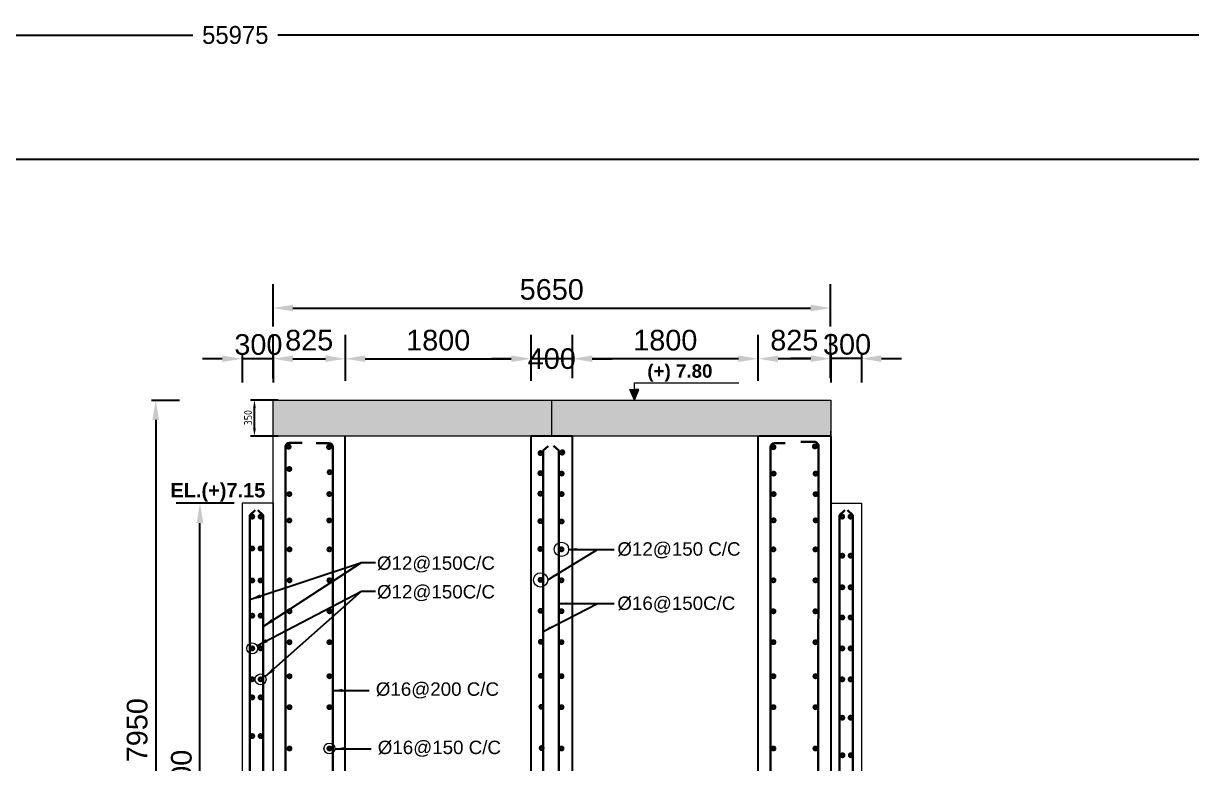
# Model space of a CAD drawing. Extents: x -358915 to 1258323, y -1667244 to -305611.
# Drawn here: x 687143 to 701857, y -1470415 to -1461086 of the extents above; entities that cross this region are included whole.
import ezdxf

# ---------------------------------------------------------------- set-up
doc = ezdxf.new("R2010")
doc.units = 0
doc.header["$LTSCALE"] = 300
doc.header["$MEASUREMENT"] = 0
doc.layers.get('DEFPOINTS').update_dxf_attribs({"linetype": 'CONTINUOUS'})
doc.layers.add('Dim', color=7, linetype='CONTINUOUS', lineweight=9)
doc.layers.add('ROD', color=1, linetype='CONTINUOUS', lineweight=30)
for name, color, linetype in [('LINE', 7, 'CONTINUOUS'), ('TEXT', 10, 'CONTINUOUS'), ('TXT', 7, 'CONTINUOUS')]:
    doc.layers.add(name, color=color, linetype=linetype)
doc.styles.add('Arial', font='arial.ttf')
doc.styles.add('DIM', font='isocp3.shx')
doc.dimstyles.new('3', dxfattribs={"dimtxt": 225, "dimasz": 350, "dimexe": 100, "dimexo": 25, "dimgap": 9, "dimtad": 0, "dimdec": 0, "dimzin": 0, "dimdsep": 46, "dimtxsty": 'Standard', "dimcen": 0, "dimclrd": 5, "dimclre": 6, "dimclrt": 256, "dimadec": 0, "dimazin": 0, "dimtfac": 1, "dimtdec": 0, "dimtofl": 0, "dimtmove": 2, "dimatfit": 3, "dimfxl": 1, "dimtolj": 1, "dimtzin": 0, "dimarcsym": 0})
doc.dimstyles.new('dim_250', dxfattribs={"dimtxt": 500, "dimasz": 500, "dimexe": 500, "dimexo": 100, "dimgap": 150, "dimtad": 1, "dimdec": 0, "dimzin": 0, "dimdsep": 46, "dimtxsty": 'Arial', "dimcen": 350, "dimclrd": 5, "dimclre": 5, "dimclrt": 7, "dimadec": 0, "dimazin": 0, "dimtfac": 1, "dimtdec": 0, "dimtmove": 0, "dimatfit": 3, "dimfxl": 500, "dimfxlon": 1, "dimtolj": 1, "dimtzin": 0, "dimarcsym": 0})
doc.dimstyles.new('dim_50', dxfattribs={"dimtxt": 100, "dimasz": 100, "dimexe": 50, "dimexo": 30, "dimgap": 30, "dimtad": 1, "dimdec": 0, "dimzin": 0, "dimdsep": 46, "dimtxsty": 'DIM', "dimcen": 0.09, "dimclrd": 5, "dimclre": 5, "dimclrt": 7, "dimadec": 0, "dimazin": 0, "dimtfac": 1, "dimtdec": 0, "dimtmove": 0, "dimatfit": 3, "dimfxl": 1, "dimtolj": 1, "dimtzin": 0, "dimarcsym": 1})
doc.dimstyles.new('dim_60', dxfattribs={"dimtxt": 120, "dimasz": 120, "dimexe": 60, "dimexo": 60, "dimgap": 50, "dimtad": 1, "dimdec": 0, "dimzin": 0, "dimdsep": 46, "dimtxsty": 'DIM', "dimcen": 0.09, "dimclrd": 5, "dimclre": 5, "dimclrt": 7, "dimadec": 0, "dimazin": 0, "dimtfac": 1, "dimtdec": 0, "dimtmove": 0, "dimatfit": 3, "dimfxl": 1, "dimtolj": 1, "dimtzin": 0, "dimarcsym": 0})
doc.dimstyles.new('dim_70', dxfattribs={"dimtxt": 140, "dimasz": 140, "dimexe": 70, "dimexo": 40, "dimgap": 50, "dimtad": 1, "dimdec": 0, "dimzin": 0, "dimdsep": 46, "dimtxsty": 'Arial', "dimcen": 0.09, "dimclrd": 5, "dimclre": 5, "dimclrt": 7, "dimadec": 0, "dimazin": 0, "dimtfac": 1, "dimtdec": 0, "dimtmove": 0, "dimatfit": 3, "dimfxl": 1, "dimtolj": 1, "dimtzin": 0, "dimarcsym": 0})

# ---------------------------------------------------------------- blocks, each defined once
blk = doc.blocks.new('*D970')
at = {"layer": 'DEFPOINTS', "color": 0, "transparency": 16777216}
for p in [(690053, -1465834), (690383, -1465834), (690383, -1466289)]:
    blk.add_point(p, dxfattribs=at)
at = {"layer": 'Dim', "color": 5, "lineweight": -2, "transparency": 16777216}
for p, q in [((690353, -1465834), (690003, -1465834)), ((690053, -1466189), (690053, -1465934)), ((690353, -1466289), (690003, -1466289))]:
    blk.add_line(p, q, dxfattribs=at)
at = {"layer": 'Dim', "color": 5, "transparency": 16777216}
for points in [[(690036, -1465934), (690070, -1465934), (690053, -1465834)], [(690036, -1466189), (690070, -1466189), (690053, -1466289)]]:
    blk.add_solid(points, dxfattribs=at)
at = {"layer": 'Dim', "color": 7, "transparency": 16777216, "insert": (689973, -1466055), "char_height": 100, "attachment_point": 5, "rotation": 90, "style": 'DIM'}
blk.add_mtext('\\A1;350', dxfattribs=at)
blk = doc.blocks.new('*D971')
at = {"layer": 'DEFPOINTS', "color": 0, "ltscale": 50, "transparency": 16777216}
for p in [(688657, -1465833), (688657, -1474154), (688810, -1474154)]:
    blk.add_point(p, dxfattribs=at)
at = {"layer": 'Dim', "color": 5, "lineweight": -2, "ltscale": 50, "transparency": 16777216}
for p, q in [((688757, -1465833), (689110, -1465833)), ((688810, -1466083), (688810, -1473904)), ((688757, -1474154), (689110, -1474154))]:
    blk.add_line(p, q, dxfattribs=at)
at = {"layer": 'Dim', "color": 5, "ltscale": 50, "transparency": 16777216}
for points in [[(688768, -1466083), (688851, -1466083), (688810, -1465833)], [(688768, -1473904), (688851, -1473904), (688810, -1474154)]]:
    blk.add_solid(points, dxfattribs=at)
at = {"layer": 'Dim', "color": 7, "ltscale": 50, "transparency": 16777216, "insert": (688577, -1469994), "char_height": 260, "attachment_point": 5, "rotation": 90, "style": 'Arial'}
blk.add_mtext('\\A1;7950', dxfattribs=at)
blk = doc.blocks.new('*D972')
at = {"layer": 'DEFPOINTS', "color": 0, "ltscale": 50, "transparency": 16777216}
for p in [(691198, -1465313), (690288, -1465658), (691198, -1465690)]:
    blk.add_point(p, dxfattribs=at)
at = {"layer": 'Dim', "color": 5, "lineweight": -2, "ltscale": 50, "transparency": 16777216}
for p, q in [((690288, -1465558), (690288, -1465013)), ((691198, -1465590), (691198, -1465013)), ((690538, -1465313), (690948, -1465313))]:
    blk.add_line(p, q, dxfattribs=at)
at = {"layer": 'Dim', "color": 5, "ltscale": 50, "transparency": 16777216}
for points in [[(690538, -1465271), (690538, -1465354), (690288, -1465313)], [(690948, -1465271), (690948, -1465354), (691198, -1465313)]]:
    blk.add_solid(points, dxfattribs=at)
at = {"layer": 'Dim', "color": 7, "ltscale": 50, "transparency": 16777216, "insert": (690743, -1465080), "char_height": 260, "attachment_point": 5, "style": 'Arial'}
blk.add_mtext('\\A1;825', dxfattribs=at)
blk = doc.blocks.new('*D973')
at = {"layer": 'DEFPOINTS', "color": 0, "ltscale": 50, "transparency": 16777216}
for p in [(693538, -1465313), (691198, -1465612), (693538, -1465621)]:
    blk.add_point(p, dxfattribs=at)
at = {"layer": 'Dim', "color": 5, "lineweight": -2, "ltscale": 50, "transparency": 16777216}
for p, q in [((691198, -1465512), (691198, -1465013)), ((693538, -1465521), (693538, -1465013)), ((691448, -1465313), (693288, -1465313))]:
    blk.add_line(p, q, dxfattribs=at)
at = {"layer": 'Dim', "color": 5, "ltscale": 50, "transparency": 16777216}
for points in [[(691448, -1465271), (691448, -1465354), (691198, -1465313)], [(693288, -1465271), (693288, -1465354), (693538, -1465313)]]:
    blk.add_solid(points, dxfattribs=at)
at = {"layer": 'Dim', "color": 7, "ltscale": 50, "transparency": 16777216, "insert": (692368, -1465080), "char_height": 260, "attachment_point": 5, "style": 'Arial'}
blk.add_mtext('\\A1;1800', dxfattribs=at)
blk = doc.blocks.new('*D974')
at = {"layer": 'DEFPOINTS', "color": 0, "ltscale": 50, "transparency": 16777216}
for p in [(693538, -1465313), (693538, -1465690), (694058, -1465658)]:
    blk.add_point(p, dxfattribs=at)
at = {"layer": 'Dim', "color": 5, "lineweight": -2, "ltscale": 50, "transparency": 16777216}
for p, q in [((693538, -1465590), (693538, -1465013)), ((694058, -1465558), (694058, -1465013)), ((693288, -1465313), (693038, -1465313)), ((694058, -1465313), (693538, -1465313)), ((694308, -1465313), (694558, -1465313))]:
    blk.add_line(p, q, dxfattribs=at)
at = {"layer": 'Dim', "color": 5, "ltscale": 50, "transparency": 16777216}
for points in [[(693288, -1465271), (693288, -1465354), (693538, -1465313)], [(694308, -1465271), (694308, -1465354), (694058, -1465313)]]:
    blk.add_solid(points, dxfattribs=at)
at = {"layer": 'Dim', "color": 7, "ltscale": 50, "transparency": 16777216, "insert": (693798, -1465313), "char_height": 260, "attachment_point": 5, "style": 'Arial'}
blk.add_mtext('\\A1;400', dxfattribs=at)
blk = doc.blocks.new('*D975')
at = {"layer": 'DEFPOINTS', "color": 0, "ltscale": 50, "transparency": 16777216}
for p in [(696398, -1465313), (696398, -1465690), (697308, -1465658)]:
    blk.add_point(p, dxfattribs=at)
at = {"layer": 'Dim', "color": 5, "lineweight": -2, "ltscale": 50, "transparency": 16777216}
for p, q in [((696398, -1465590), (696398, -1465013)), ((697308, -1465558), (697308, -1465013)), ((697058, -1465313), (696648, -1465313))]:
    blk.add_line(p, q, dxfattribs=at)
at = {"layer": 'Dim', "color": 5, "ltscale": 50, "transparency": 16777216}
for points in [[(696648, -1465271), (696648, -1465354), (696398, -1465313)], [(697058, -1465271), (697058, -1465354), (697308, -1465313)]]:
    blk.add_solid(points, dxfattribs=at)
at = {"layer": 'Dim', "color": 7, "ltscale": 50, "transparency": 16777216, "insert": (696853, -1465080), "char_height": 260, "attachment_point": 5, "style": 'Arial'}
blk.add_mtext('\\A1;825', dxfattribs=at)
blk = doc.blocks.new('*D976')
at = {"layer": 'DEFPOINTS', "color": 0, "ltscale": 50, "transparency": 16777216}
for p in [(694058, -1465313), (694058, -1465621), (696398, -1465612)]:
    blk.add_point(p, dxfattribs=at)
at = {"layer": 'Dim', "color": 5, "lineweight": -2, "ltscale": 50, "transparency": 16777216}
for p, q in [((694058, -1465521), (694058, -1465013)), ((696398, -1465512), (696398, -1465013)), ((696148, -1465313), (694308, -1465313))]:
    blk.add_line(p, q, dxfattribs=at)
at = {"layer": 'Dim', "color": 5, "ltscale": 50, "transparency": 16777216}
for points in [[(694308, -1465271), (694308, -1465354), (694058, -1465313)], [(696148, -1465271), (696148, -1465354), (696398, -1465313)]]:
    blk.add_solid(points, dxfattribs=at)
at = {"layer": 'Dim', "color": 7, "ltscale": 50, "transparency": 16777216, "insert": (695228, -1465080), "char_height": 260, "attachment_point": 5, "style": 'Arial'}
blk.add_mtext('\\A1;1800', dxfattribs=at)
blk = doc.blocks.new('*D977')
at = {"layer": 'DEFPOINTS', "color": 0, "ltscale": 50, "transparency": 16777216}
for p in [(697308, -1464674), (690288, -1465005), (697308, -1465005)]:
    blk.add_point(p, dxfattribs=at)
at = {"layer": 'Dim', "color": 5, "lineweight": -2, "ltscale": 50, "transparency": 16777216}
for p, q in [((690288, -1464905), (690288, -1464374)), ((697308, -1464905), (697308, -1464374)), ((690538, -1464674), (697058, -1464674))]:
    blk.add_line(p, q, dxfattribs=at)
at = {"layer": 'Dim', "color": 5, "ltscale": 50, "transparency": 16777216}
for points in [[(690538, -1464632), (690538, -1464715), (690288, -1464674)], [(697058, -1464632), (697058, -1464715), (697308, -1464674)]]:
    blk.add_solid(points, dxfattribs=at)
at = {"layer": 'Dim', "color": 7, "ltscale": 50, "transparency": 16777216, "insert": (693798, -1464441), "char_height": 260, "attachment_point": 5, "style": 'Arial'}
blk.add_mtext('\\A1;5650', dxfattribs=at)
blk = doc.blocks.new('*D980')
at = {"layer": 'DEFPOINTS', "color": 0, "ltscale": 50, "transparency": 16777216}
for p in [(689367, -1467134), (689898, -1467134), (689833, -1474154)]:
    blk.add_point(p, dxfattribs=at)
at = {"layer": 'Dim', "color": 5, "lineweight": -2, "ltscale": 50, "transparency": 16777216}
for p, q in [((689798, -1467134), (689067, -1467134)), ((689367, -1473904), (689367, -1467384)), ((689733, -1474154), (689067, -1474154))]:
    blk.add_line(p, q, dxfattribs=at)
at = {"layer": 'Dim', "color": 5, "ltscale": 50, "transparency": 16777216}
for points in [[(689325, -1467384), (689409, -1467384), (689367, -1467134)], [(689325, -1473904), (689409, -1473904), (689367, -1474154)]]:
    blk.add_solid(points, dxfattribs=at)
at = {"layer": 'Dim', "color": 7, "ltscale": 50, "transparency": 16777216, "insert": (689134, -1470644), "char_height": 260, "attachment_point": 5, "rotation": 90, "style": 'Arial'}
blk.add_mtext('\\A1;7300', dxfattribs=at)
blk = doc.blocks.new('*D981')
at = {"layer": 'DEFPOINTS', "color": 0, "ltscale": 50, "transparency": 16777216}
for p in [(697311, -1465156), (697701, -1465156), (697311, -1465311)]:
    blk.add_point(p, dxfattribs=at)
at = {"layer": 'Dim', "color": 5, "lineweight": -2, "ltscale": 50, "transparency": 16777216}
for p, q in [((697311, -1465256), (697311, -1465611)), ((697701, -1465256), (697701, -1465611)), ((697061, -1465311), (696811, -1465311)), ((697701, -1465311), (697311, -1465311)), ((697951, -1465311), (698201, -1465311))]:
    blk.add_line(p, q, dxfattribs=at)
at = {"layer": 'Dim', "color": 5, "ltscale": 50, "transparency": 16777216}
for points in [[(697061, -1465269), (697061, -1465353), (697311, -1465311)], [(697951, -1465269), (697951, -1465353), (697701, -1465311)]]:
    blk.add_solid(points, dxfattribs=at)
at = {"layer": 'Dim', "color": 7, "ltscale": 50, "transparency": 16777216, "insert": (697517, -1465133), "char_height": 260, "attachment_point": 5, "style": 'Arial'}
blk.add_mtext('\\A1;300', dxfattribs=at)
blk = doc.blocks.new('*D984')
at = {"layer": 'DEFPOINTS', "color": 0, "ltscale": 50, "transparency": 16777216}
for p in [(689898, -1465158), (690288, -1465158), (689898, -1465313)]:
    blk.add_point(p, dxfattribs=at)
at = {"layer": 'Dim', "color": 5, "lineweight": -2, "ltscale": 50, "transparency": 16777216}
for p, q in [((689898, -1465258), (689898, -1465613)), ((690288, -1465258), (690288, -1465613)), ((689648, -1465313), (689398, -1465313)), ((690288, -1465313), (689898, -1465313)), ((690538, -1465313), (690788, -1465313))]:
    blk.add_line(p, q, dxfattribs=at)
at = {"layer": 'Dim', "color": 5, "ltscale": 50, "transparency": 16777216}
for points in [[(689648, -1465271), (689648, -1465354), (689898, -1465313)], [(690538, -1465271), (690538, -1465354), (690288, -1465313)]]:
    blk.add_solid(points, dxfattribs=at)
at = {"layer": 'Dim', "color": 7, "ltscale": 50, "transparency": 16777216, "insert": (690103, -1465135), "char_height": 260, "attachment_point": 5, "style": 'Arial'}
blk.add_mtext('\\A1;300', dxfattribs=at)
blk = doc.blocks.new('*D1505')
at = {"layer": 'DEFPOINTS', "color": 0, "ltscale": 0.5, "transparency": 16777216}
for p in [(717799, -1461234), (661824, -1462797), (717799, -1462797)]:
    blk.add_point(p, dxfattribs=at)
at = {"layer": 'LINE', "color": 6, "lineweight": -2, "ltscale": 0.5, "transparency": 16777216}
for p, q in [((661824, -1462772), (661824, -1461134)), ((717799, -1462772), (717799, -1461134))]:
    blk.add_line(p, q, dxfattribs=at)
at = {"layer": 'LINE', "color": 5, "lineweight": -2, "ltscale": 0.5, "transparency": 16777216}
for p, q in [((662174, -1461234), (689278, -1461234)), ((717449, -1461234), (690346, -1461234))]:
    blk.add_line(p, q, dxfattribs=at)
at = {"layer": 'LINE', "color": 5, "ltscale": 0.5, "transparency": 16777216}
for points in [[(662174, -1461175), (662174, -1461292), (661824, -1461234)], [(717449, -1461175), (717449, -1461292), (717799, -1461234)]]:
    blk.add_solid(points, dxfattribs=at)
at = {"layer": 'LINE', "ltscale": 0.5, "transparency": 16777216, "insert": (689812, -1461234), "char_height": 225, "attachment_point": 5}
blk.add_mtext('\\A1;55975', dxfattribs=at)

msp = doc.modelspace()

# ---------------------------------------------------------------- hatches: boundary and pattern name
at = {"layer": 'Dim', "ltscale": 500}
h = msp.add_hatch(color=8, dxfattribs=at)
h.dxf.hatch_style = 1
h.paths.add_polyline_path([(694894.6, -1465698.6), (694838.1, -1465698.6), (694781.6, -1465698.6), (694838.1, -1465833.4)])
at = {"layer": 'Dim'}
h = msp.add_hatch(dxfattribs=at)
h.set_pattern_fill('AR-CONC', color=8, scale=39)
h.set_pattern_definition([(50, (138423.66, -1495509.73), (279.73147, -24.47333), [29.25, -321.75]), (355, (138423.66, -1495509.73), (-54.11302, 293.35493), [23.4, -257.4]), (100.451444, (138446.97, -1495511.76), (225.61845, 268.8816), [24.85867, -273.44542]), (46.1842, (138423.66, -1495431.73), (416.22412, -64.55252), [43.875, -482.625]), (96.635635, (138458.34, -1495437.1), (364.51816, 379.90625), [37.28803, -410.16837]), (351.18416, (138423.66, -1495431.73), (364.51816, 379.90625), [35.1, -386.1]), (21, (138462.66, -1495451.23), (232.79375, -157.02137), [29.25, -321.75]), (326, (138462.66, -1495451.23), (94.89298, 282.80852), [23.4, -257.4]), (71.451445, (138482.06, -1495464.3), (327.68673, 125.78715), [24.85867, -273.44542]), (37.5, (138423.66, -1495509.73), (4.742344, 129.828603), [0, -254.28, 0, -261.3, 0, -258.375]), (7.5, (138423.66, -1495509.73), (102.59712, 153.820568), [0, -148.98, 0, -248.43, 0, -98.475]), (327.5, (138336.69, -1495509.73), (208.19075, -8.7964), [0, -97.5, 0, -304.2, 0, -403.65]), (317.5, (138297.69, -1495509.73), (227.442606, 39.040943), [0, -126.75, 0, -202.02, 0, -286.65])])
h.paths.add_polyline_path([(697311.3, -1466287.6), (697311.3, -1465833.4), (690287.6, -1465833.4), (690287.6, -1466288.2)])

# ---------------------------------------------------------------- linework, layer by layer
at = {"layer": 'Dim', "ltscale": 50}
for p, q in [((694838.1, -1465833.4), (694838.1, -1465617.9)), ((694838.1, -1465617.9), (696153.6, -1465617.9))]:
    msp.add_line(p, q, dxfattribs=at)
at = {"layer": 'Dim'}
for p, q in [((690290.5, -1465833.4), (690287.6, -1465833.4)), ((697308.4, -1465833.4), (697311.3, -1465833.4))]:
    msp.add_line(p, q, dxfattribs=at)
at = {"layer": 'Dim', "ltscale": 50}
for points in [[(693537.6, -1465234.6), (693537.6, -1465531.5)], [(690287.6, -1467133.8), (690287.6, -1474153.8), (689897.6, -1474153.8)], [(697311.3, -1467133.8), (697311.3, -1474153.8), (697701.3, -1474153.8)]]:
    msp.add_lwpolyline(points, dxfattribs=at)
at = {"layer": 'Dim', "ltscale": 500}
for points in [[(694838.1, -1465833.4), (694781.6, -1465698.6), (694838.1, -1465698.6)], [(694838.1, -1465833.4), (694894.6, -1465698.6), (694838.1, -1465698.6)]]:
    msp.add_lwpolyline(points, dxfattribs=at)
at = {"layer": 'Dim', "color": 7}
msp.add_lwpolyline([(690287.6, -1465833.4), (697311.3, -1465833.4), (697311.3, -1466287.6), (690287.6, -1466288.2)], close=True, dxfattribs=at)
msp.add_lwpolyline([(693797.6, -1466288), (693797.6, -1465833.4)], dxfattribs=at)
at = {"layer": 'Dim'}
for centre, radius in [((693920.2, -1467714.8), 89.9), ((693657.2, -1468099.7), 89.9), ((690025.7, -1468962.9), 68.4), ((690130.5, -1469352.9), 68.4), ((690997.5, -1470223.9), 68.4)]:
    msp.add_circle(centre, radius, dxfattribs=at)
at = {"layer": 'LINE', "lineweight": 15}
for p, q in [((690287.6, -1474153.8), (690287.6, -1466288.3)), ((694058, -1474153.2), (694057.6, -1466287.7))]:
    msp.add_line(p, q, dxfattribs=at)
at = {"layer": 'LINE'}
for p, q in [((691197.6, -1474153.8), (691197.6, -1466288.4)), ((694057.6, -1466287.6), (693537.6, -1466288.4)), ((693537.6, -1474153.8), (693537.6, -1466288.4)), ((694057.6, -1474153.8), (694057.6, -1466288.4)), ((696397.6, -1474153.8), (696397.6, -1466288.4)), ((697311.3, -1466288.3), (696401.3, -1466288.4)), ((697311.3, -1466287.6), (697311.3, -1474153.8))]:
    msp.add_line(p, q, dxfattribs=at)
at = {"layer": 'LINE', "lineweight": 18}
for p, q in [((697311.3, -1474153.8), (697311.3, -1466223.8)), ((689897.6, -1467133.8), (689897.6, -1474153.8)), ((690261.6, -1467133.8), (689897.6, -1467133.8)), ((690287.6, -1467133.8), (689897.6, -1467133.8)), ((697311.3, -1467133.8), (697701.3, -1467133.8)), ((697701.3, -1467133.8), (697701.3, -1474153.8))]:
    msp.add_line(p, q, dxfattribs=at)
at = {"layer": 'LINE'}
msp.add_lwpolyline([(717799, -1502379.4), (661824.5, -1502379.4), (661824.5, -1462797.5), (717799, -1462797.5)], close=True, dxfattribs=at)
at = {"layer": 'ROD'}
for p, q in [((690443.5, -1466426), (690449.2, -1474966.3)), ((690655.1, -1466374), (690495.5, -1466374)), ((690829.5, -1466374.7), (690989.3, -1466374.7)), ((691041.3, -1466426.7), (691041.3, -1474888.4)), ((696551.2, -1466430.5), (696551.2, -1474888.4)), ((696737, -1466378.5), (696603.2, -1466378.5)), ((697105.4, -1466360.3), (696933.5, -1466360.3)), ((697151.8, -1474966.3), (697157.4, -1466412.4)), ((693885.7, -1474157.8), (693888.3, -1466470.8)), ((689995.1, -1467282.4), (690063.5, -1467220)), ((690164.1, -1467282.4), (690095.6, -1467220)), ((697422.3, -1467282.4), (697490.7, -1467220)), ((697591.3, -1467282.4), (697522.8, -1467220))]:
    msp.add_line(p, q, dxfattribs=at)
at = {"layer": 'ROD', "const_width": 39.9}
for points in [[(690499.9, -1466415.8, -1), (690467.5, -1466427.2, -1)], [(691008.6, -1466420.4, -1), (690976, -1466431.2, -1)], [(693914.3, -1466485.4, 1), (693946.7, -1466496.8, 1)], [(696574.1, -1466422.5, 1), (696606.6, -1466433.3, 1)], [(697095.5, -1466412, 1), (697127.8, -1466423.4, 1)], [(693639.4, -1466496, 1), (693671.9, -1466506.8, 1)], [(693911.3, -1466490.6, 1), (693943.9, -1466501.5, 1)], [(690508.9, -1466696.8, -1), (690476.4, -1466707.6, -1)], [(691016.6, -1466736.4, -1), (690984, -1466747.3, -1)], [(693638.2, -1466749.5, 1), (693670.8, -1466760.2, 1)], [(693638.2, -1466749.5, 1), (693670.8, -1466760.2, 1)], [(693905.9, -1466754.5, 1), (693938.4, -1466765.4, 1)], [(693905.9, -1466754.5, 1), (693938.4, -1466765.4, 1)], [(696576.2, -1466754.6, 1), (696608.7, -1466765.5, 1)], [(696576.2, -1466754.6, 1), (696608.7, -1466765.5, 1)], [(697104.7, -1466755.1, 1), (697137.3, -1466765.9, 1)], [(697104.7, -1466755.1, 1), (697137.3, -1466765.9, 1)], [(690508.9, -1467013.3, -1), (690476.4, -1467024.2, -1)], [(690508.9, -1467013.3, -1), (690476.4, -1467024.2, -1)], [(691011.7, -1467012.9, -1), (690979.1, -1467023.7, -1)], [(691011.7, -1467012.9, -1), (690979.1, -1467023.7, -1)], [(693638.2, -1467007.8, 1), (693670.8, -1467018.5, 1)], [(693638.2, -1467007.8, 1), (693670.8, -1467018.5, 1)], [(693905.9, -1467012.8, 1), (693938.4, -1467023.6, 1)], [(693905.9, -1467012.8, 1), (693938.4, -1467023.6, 1)], [(696576.2, -1467012.9, 1), (696608.7, -1467023.7, 1)], [(696576.2, -1467012.9, 1), (696608.7, -1467023.7, 1)], [(697104.7, -1467013.3, 1), (697137.3, -1467024.2, 1)], [(697104.7, -1467013.3, 1), (697137.3, -1467024.2, 1)], [(690042, -1467297.1, -1), (690009.4, -1467307.9, -1)], [(690146.7, -1467297.1, -1), (690114.2, -1467307.9, -1)], [(690508.9, -1467345.5, -1), (690476.4, -1467356.4, -1)], [(691011.7, -1467345.1, -1), (690979.1, -1467355.9, -1)], [(693638.2, -1467353.7, 1), (693670.8, -1467364.4, 1)], [(693905.9, -1467358.7, 1), (693938.4, -1467369.5, 1)], [(696576.2, -1467343.7, 1), (696608.7, -1467354.6, 1)], [(697104.7, -1467344.1, 1), (697137.3, -1467355, 1)], [(697439.6, -1467297.1, 1), (697472.1, -1467307.9, 1)], [(697544.4, -1467297.1, 1), (697576.9, -1467307.9, 1)], [(690042, -1467698.4, -1), (690009.4, -1467709.3, -1)], [(690146.7, -1467698.4, -1), (690114.2, -1467709.3, -1)], [(690511, -1467709.9, -1), (690478.5, -1467720.8, -1)], [(690511, -1467709.9, -1), (690478.5, -1467720.8, -1)], [(691013.8, -1467709.5, -1), (690981.2, -1467720.4, -1)], [(691013.8, -1467709.5, -1), (690981.2, -1467720.4, -1)], [(693638.2, -1467704.4, 1), (693670.8, -1467715.1, 1)], [(693638.2, -1467704.4, 1), (693670.8, -1467715.1, 1)], [(693903.9, -1467709.4, 1), (693936.5, -1467720.2, 1)], [(693903.9, -1467709.4, 1), (693936.5, -1467720.2, 1)], [(696574.1, -1467709.5, 1), (696606.6, -1467720.4, 1)], [(696574.1, -1467709.5, 1), (696606.6, -1467720.4, 1)], [(697102.6, -1467709.9, 1), (697135.2, -1467720.8, 1)], [(697102.6, -1467709.9, 1), (697135.2, -1467720.8, 1)], [(697440.8, -1467789.2, 1), (697473.4, -1467800, 1)], [(697545.6, -1467789.2, 1), (697578.2, -1467800, 1)], [(690042, -1468101.4, -1), (690009.4, -1468112.3, -1)], [(690146.7, -1468101.4, -1), (690114.2, -1468112.3, -1)], [(690511, -1468099.9, -1), (690478.5, -1468110.8, -1)], [(690511, -1468099.9, -1), (690478.5, -1468110.8, -1)], [(691013.8, -1468099.5, -1), (690981.2, -1468110.4, -1)], [(691013.8, -1468099.5, -1), (690981.2, -1468110.4, -1)], [(693640, -1468094.4, 1), (693672.6, -1468105.1, 1)], [(693640, -1468094.4, 1), (693672.6, -1468105.1, 1)], [(693904, -1468099.4, 1), (693936.6, -1468110.2, 1)], [(693904, -1468099.4, 1), (693936.6, -1468110.2, 1)], [(696574.1, -1468099.5, 1), (696606.6, -1468110.4, 1)], [(696574.1, -1468099.5, 1), (696606.6, -1468110.4, 1)], [(697102.6, -1468099.9, 1), (697135.2, -1468110.8, 1)], [(697102.6, -1468099.9, 1), (697135.2, -1468110.8, 1)], [(697440.8, -1468187.9, 1), (697473.4, -1468198.8, 1)], [(697545.6, -1468187.9, 1), (697578.2, -1468198.8, 1)], [(690042, -1468545.3, -1), (690009.4, -1468556.2, -1)], [(690146.7, -1468545.3, -1), (690114.2, -1468556.2, -1)], [(690511, -1468489.9, -1), (690478.5, -1468500.8, -1)], [(690511, -1468489.9, -1), (690478.5, -1468500.8, -1)], [(691013.8, -1468489.5, -1), (690981.2, -1468500.4, -1)], [(691013.8, -1468489.5, -1), (690981.2, -1468500.4, -1)], [(693641.9, -1468484.4, 1), (693674.5, -1468495.1, 1)], [(693641.9, -1468484.4, 1), (693674.5, -1468495.1, 1)], [(693904.2, -1468489.4, 1), (693936.7, -1468500.2, 1)], [(693904.2, -1468489.4, 1), (693936.7, -1468500.2, 1)], [(696574.1, -1468489.5, 1), (696606.6, -1468500.4, 1)], [(696574.1, -1468489.5, 1), (696606.6, -1468500.4, 1)], [(697102.6, -1468489.9, 1), (697135.2, -1468500.8, 1)], [(697102.6, -1468489.9, 1), (697135.2, -1468500.8, 1)], [(697440.8, -1468567.5, 1), (697473.4, -1468578.4, 1)], [(697545.6, -1468567.5, 1), (697578.2, -1468578.4, 1)], [(690042, -1468957.5, -1), (690009.4, -1468968.4, -1)], [(690146.7, -1468957.5, -1), (690114.2, -1468968.4, -1)], [(690511, -1468879.9, -1), (690478.5, -1468890.8, -1)], [(690511, -1468879.9, -1), (690478.5, -1468890.8, -1)], [(691013.8, -1468879.5, -1), (690981.2, -1468890.4, -1)], [(691013.8, -1468879.5, -1), (690981.2, -1468890.4, -1)], [(693643.8, -1468874.4, 1), (693676.4, -1468885.1, 1)], [(693643.8, -1468874.4, 1), (693676.4, -1468885.1, 1)], [(693904.3, -1468879.4, 1), (693936.8, -1468890.2, 1)], [(693904.3, -1468879.4, 1), (693936.8, -1468890.2, 1)], [(696574.1, -1468879.5, 1), (696606.6, -1468890.4, 1)], [(696574.1, -1468879.5, 1), (696606.6, -1468890.4, 1)], [(697102.6, -1468879.9, 1), (697135.2, -1468890.8, 1)], [(697102.6, -1468879.9, 1), (697135.2, -1468890.8, 1)], [(697440.8, -1468957.5, 1), (697473.4, -1468968.4, 1)], [(697545.6, -1468957.5, 1), (697578.2, -1468968.4, 1)], [(690042, -1469347.5, -1), (690009.4, -1469358.4, -1)], [(690146.7, -1469347.5, -1), (690114.2, -1469358.4, -1)], [(690511, -1469308.9, -1), (690478.5, -1469319.8, -1)], [(690511, -1469308.9, -1), (690478.5, -1469319.8, -1)], [(691013.8, -1469308.5, -1), (690981.2, -1469319.4, -1)], [(691013.8, -1469308.5, -1), (690981.2, -1469319.4, -1)], [(693645.9, -1469303.4, 1), (693678.5, -1469314.1, 1)], [(693645.9, -1469303.4, 1), (693678.5, -1469314.1, 1)], [(693904.4, -1469308.4, 1), (693937, -1469319.2, 1)], [(693904.4, -1469308.4, 1), (693937, -1469319.2, 1)], [(696574.1, -1469308.5, 1), (696606.6, -1469319.4, 1)], [(696574.1, -1469308.5, 1), (696606.6, -1469319.4, 1)], [(697102.6, -1469308.9, 1), (697135.2, -1469319.8, 1)], [(697102.6, -1469308.9, 1), (697135.2, -1469319.8, 1)], [(697440.8, -1469347.5, 1), (697473.4, -1469358.4, 1)], [(697545.6, -1469347.5, 1), (697578.2, -1469358.4, 1)], [(690042, -1469575.2, -1), (690009.4, -1469586, -1)], [(690146.7, -1469575.2, -1), (690114.2, -1469586, -1)], [(690511, -1469698.9, -1), (690478.5, -1469709.8, -1)], [(691013.8, -1469698.5, -1), (690981.2, -1469709.4, -1)], [(693650.9, -1469693.4, 1), (693683.5, -1469704.1, 1)], [(693904.5, -1469698.4, 1), (693937.1, -1469709.2, 1)], [(696574.1, -1469698.5, 1), (696606.6, -1469709.4, 1)], [(697102.6, -1469698.9, 1), (697135.2, -1469709.8, 1)], [(697440.8, -1469831.3, 1), (697473.4, -1469842.1, 1)], [(697545.6, -1469831.3, 1), (697578.2, -1469842.1, 1)], [(690042, -1470062.3, -1), (690009.4, -1470073.2, -1)], [(690146.7, -1470062.3, -1), (690114.2, -1470073.2, -1)], [(690511, -1470218.9, -1), (690478.5, -1470229.8, -1)], [(691013.8, -1470218.5, -1), (690981.2, -1470229.4, -1)], [(693654.6, -1470213.4, 1), (693687.2, -1470224.1, 1)], [(693904.8, -1470218.4, 1), (693937.4, -1470229.2, 1)], [(696574.1, -1470218.5, 1), (696606.6, -1470229.4, 1)], [(697102.6, -1470218.9, 1), (697135.2, -1470229.8, 1)], [(697443.7, -1470304.3, 1), (697476.2, -1470315.2, 1)], [(697548.4, -1470304.3, 1), (697581, -1470315.2, 1)]]:
    msp.add_lwpolyline(points, format="xyb", close=True, dxfattribs=at)
at = {"layer": 'ROD'}
for points in [[(693754.8, -1466415.6), (693691.5, -1466470.8)], [(693820.5, -1466411.7), (693888.3, -1466470.8)], [(693691.5, -1466470.8), (693691.5, -1474888.4)]]:
    msp.add_lwpolyline(points, dxfattribs=at)
for points in [[(689995.1, -1467282.4), (689995.1, -1474064, 0.4142136), (690021.1, -1474090), (690073.9, -1474090)], [(690074.6, -1474090), (690138.1, -1474090, 0.4142136), (690164.1, -1474064), (690164.1, -1467282.4)], [(697550.7, -1474090), (697448.3, -1474090, -0.4142136), (697422.3, -1474064), (697422.3, -1467282.4)], [(697591.3, -1467282.4), (697591.3, -1474064, -0.4142136), (697565.3, -1474090), (697512.5, -1474090)]]:
    msp.add_lwpolyline(points, format="xyb", dxfattribs=at)
for centre, start, end in [((690495.5, -1466426), 90, 180.03851), ((690989.3, -1466426.7), 0, 90), ((696603.2, -1466430.5), 90, 180), ((697105.4, -1466412.3), 359.96149, 90)]:
    msp.add_arc(centre, 52, start, end, dxfattribs=at)

# ---------------------------------------------------------------- texts
at = {"layer": 'TEXT', "color": 6, "insert": (690189.8, -1466997.3, 0), "char_height": 195, "width": 3808.413, "attachment_point": 6, "style": 'Arial'}
msp.add_mtext('{\\fArial|b1|i0|c0|p34;\\H0.9231x;EL.(+)7.15}', dxfattribs=at)
at = {"layer": 'TXT', "color": 6, "insert": (695411.9, -1465492.8), "char_height": 169, "width": 3455.429, "attachment_point": 5, "style": 'Arial'}
msp.add_mtext('{\\fArial|b1|i0|c0|p34;(+) 7.80}', dxfattribs=at)
at = {"layer": 'TXT', "color": 0, "char_height": 169, "attachment_point": 4, "style": 'Arial'}
for s, insert, width in [('%%C12@150 C/C', (694624.3, -1467727), 1792.956), ('%%C12@150C/C', (691595.9, -1467905), 1136.61), ('%%C12@150C/C', (691596.8, -1468266.2), 1136.61), ('%%C16@150C/C', (694624.3, -1468411), 1758.409), ('%%C16@200 C/C', (691582, -1469492.8), 1804.814), ('%%C16@150 C/C', (691606.5, -1470227.4), 1962.753)]:
    msp.add_mtext(s, dxfattribs=dict(at, insert=insert, width=width))

# ---------------------------------------------------------------- dimensions: what is measured, and where the dimension line sits
at = {"layer": 'Dim', "ltscale": 50}
for base, p1, p2, text, picture, middle in [((697307.6, -1464673.7), (690287.6, -1465005.2), (697307.6, -1465005.2), '5650', '*D977', (693797.6, -1464440.9)), ((691197.6, -1465312.6), (690287.6, -1465657.9), (691197.6, -1465690.4), '825', '*D972', (690742.6, -1465079.9)), ((693537.6, -1465312.6), (691197.6, -1465612.4), (693537.6, -1465621.2), '1800', '*D973', (692367.6, -1465079.9))]:
    dim = msp.add_linear_dim(base=base, p1=p1, p2=p2, text=text, dimstyle='dim_250', override={"dimtxt": 260, "dimasz": 250, "dimexe": 300, "dimgap": 100, "dimtmove": 2}, dxfattribs=at)
    dim.commit()
    dim.dimension.update_dxf_attribs({"geometry": picture, "text_midpoint": middle})
for base, p1, p2, text, picture, middle in [((689897.6, -1465312.6), (690287.6, -1465157.6), (689897.6, -1465157.6), '300', '*D984', (690102.7, -1465134.8)), ((697311.3, -1465311.1), (697701.3, -1465156), (697311.3, -1465156), '300', '*D981', (697516.5, -1465133.2)), ((693537.6, -1465312.6), (694057.6, -1465657.9), (693537.6, -1465690.4), '400', '*D974', (693797.6, -1465312.6))]:
    dim = msp.add_linear_dim(base=base, p1=p1, p2=p2, angle=180, text=text, dimstyle='dim_250', override={"dimtxt": 260, "dimasz": 250, "dimexe": 300, "dimgap": 100, "dimtmove": 2}, dxfattribs=at)
    dim.commit()
    dim.dimension.update_dxf_attribs({"geometry": picture, "text_midpoint": middle, "dimtype": 160})
for base, p1, p2, angle, text, picture, middle in [((694057.6, -1465312.6), (696397.6, -1465612.4), (694057.6, -1465621.2), 180, '1800', '*D976', (695227.6, -1465079.9)), ((696397.6, -1465312.6), (697307.6, -1465657.9), (696397.6, -1465690.4), 180, '825', '*D975', (696852.6, -1465079.9)), ((688809.6, -1474153.8), (688656.6, -1465833.4), (688656.6, -1474153.8), 90, '7950', '*D971', (688576.9, -1469993.6)), ((689366.9, -1467133.8), (689832.6, -1474153.8), (689897.6, -1467133.8), 90, '7300', '*D980', (689134.1, -1470643.8))]:
    dim = msp.add_linear_dim(base=base, p1=p1, p2=p2, angle=angle, text=text, dimstyle='dim_250', override={"dimtxt": 260, "dimasz": 250, "dimexe": 300, "dimgap": 100, "dimtmove": 2}, dxfattribs=at)
    dim.commit()
    dim.dimension.update_dxf_attribs({"geometry": picture, "text_midpoint": middle})
at = {"layer": 'Dim'}
dim = msp.add_linear_dim(base=(690053.1, -1465834.1), p1=(690382.8, -1466289.1), p2=(690382.9, -1465834.1), angle=90, text='350', dimstyle='dim_50', dxfattribs=at)
dim.commit()
dim.dimension.update_dxf_attribs({"geometry": '*D970', "text_midpoint": (690053.1, -1466055.3), "dimtype": 160})
at = {"layer": 'LINE', "color": 3, "ltscale": 0.5}
dim = msp.add_linear_dim(base=(717798.986, -1461233.7603), p1=(661824.4719, -1462797.4559), p2=(717798.986, -1462797.4559), dimstyle='3', override={"dimfxl": 700}, dxfattribs=at)
dim.commit()
dim.dimension.update_dxf_attribs({"geometry": '*D1505', "text_midpoint": (689811.729, -1461233.7603)})

# ---------------------------------------------------------------- leaders
at = {"layer": 'Dim'}
for points in [[(693747.1, -1468099.7), (694375.6, -1467714.8), (694582, -1467714.8)], [(694010, -1467714.8), (694492.5, -1467714.8)], [(693691.5, -1468748.3), (694375.6, -1468398.8), (694582, -1468398.8)], [(693887.8, -1468398.8), (694492.5, -1468398.8)]]:
    msp.add_leader(points, dimstyle='dim_50', override={"dimgap": 30, "dimtad": 0}, dxfattribs=at)
at = {"layer": 'Dim', "ltscale": 50}
for points in [[(689995.1, -1468348.4), (691403.7, -1467882.3)], [(690164.1, -1468685.8), (691403.7, -1467882.3), (691578.7, -1467882.3)], [(690085, -1468929), (691403.7, -1468243.8), (691578.7, -1468243.8)], [(690189.8, -1469319), (691403.7, -1468243.8), (691579.4, -1468243.6)]]:
    msp.add_leader(points, dimstyle='dim_70', override={"dimasz": 140}, dxfattribs=at)
at = {"layer": 'LINE'}
for points in [[(691041.1, -1469492.8), (691500, -1469492.8)], [(691065.6, -1470227.4), (691524.6, -1470227.4)]]:
    msp.add_leader(points, dimstyle='dim_60', dxfattribs=at)

doc.saveas('drawing.dxf')
